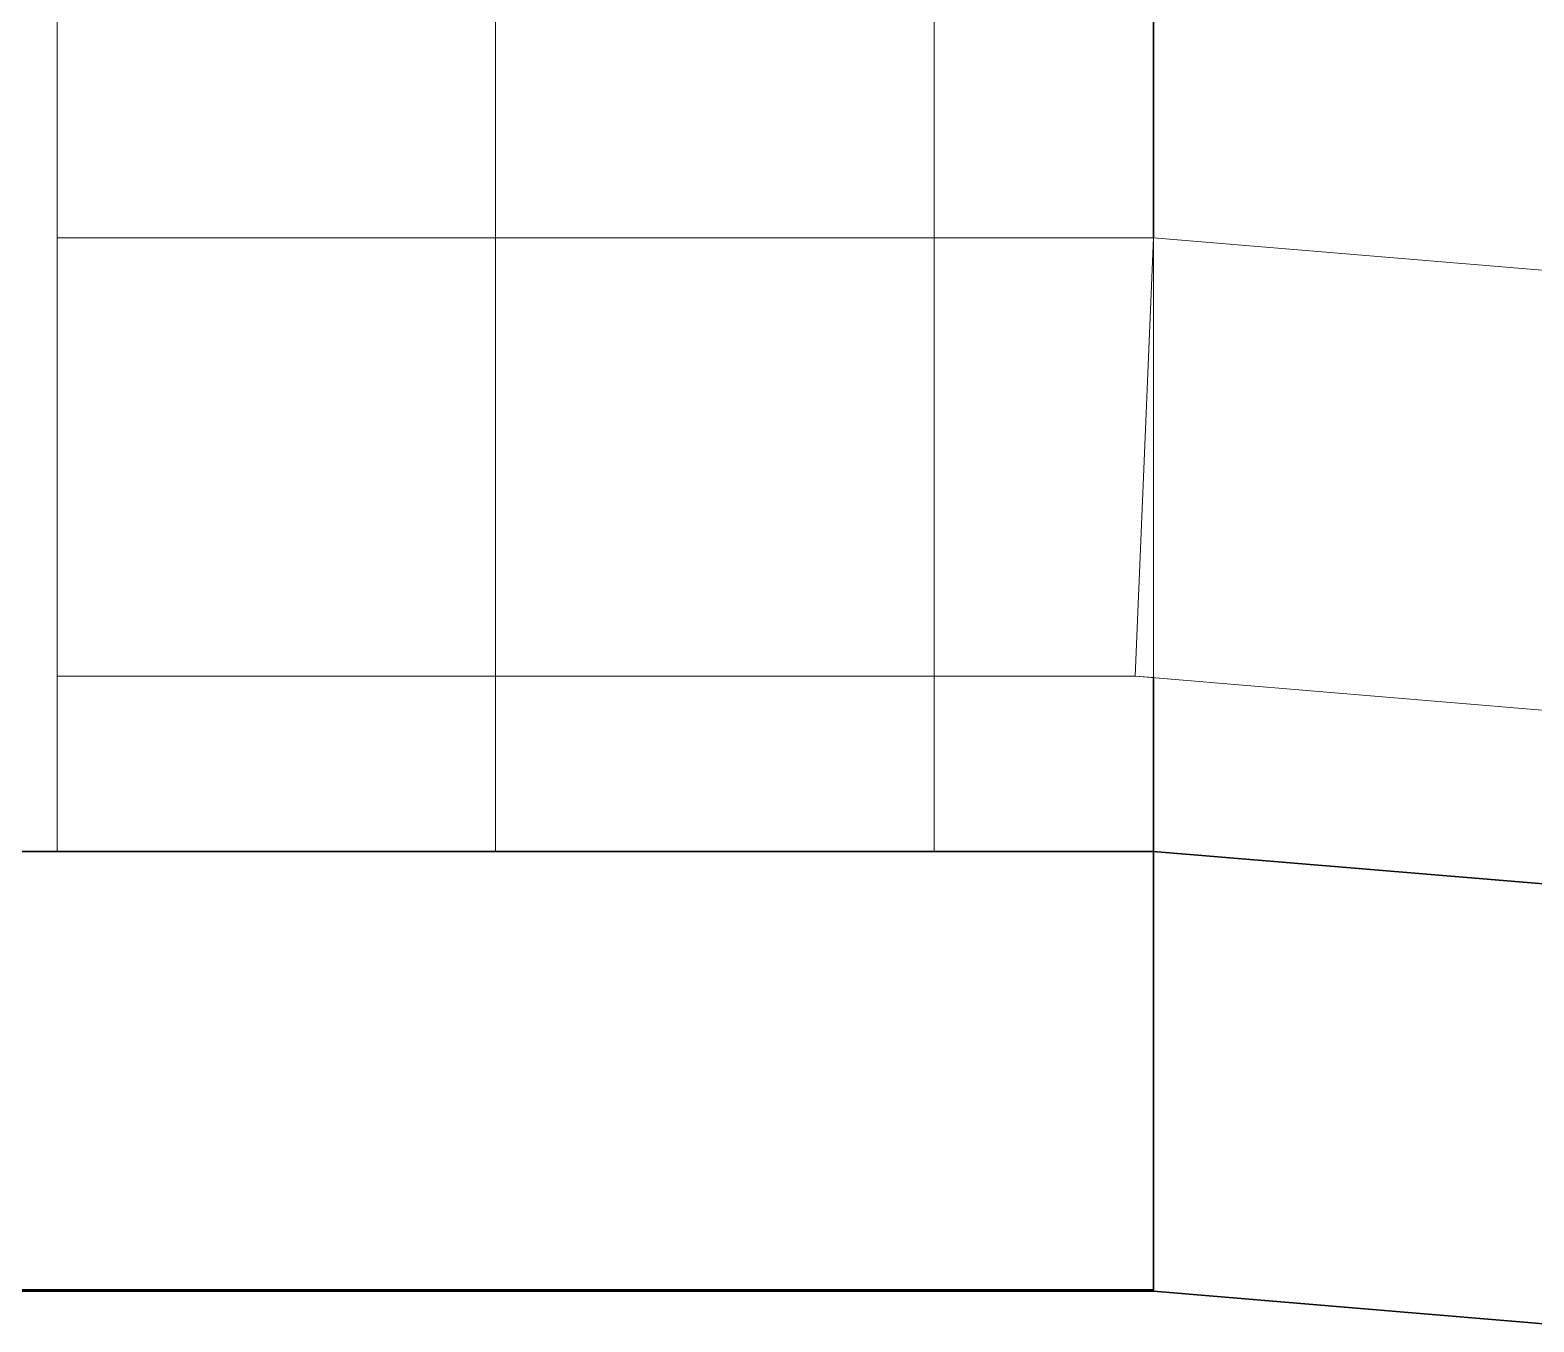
# Model space of a CAD drawing. Header units: millimetres. Extents: x -187664 to 435448, y -313239 to 299894.
# Drawn here: x 126646 to 126817.4, y -294563 to -294415.7 of the extents above; entities that cross this region are included whole.
import ezdxf

# ---------------------------------------------------------------- set-up
doc = ezdxf.new("R2010")
doc.units = ezdxf.units.MM
for name, color, linetype, lineweight in [('A-FLOR-HRAL', 7, 'Continuous', 25), ('A-FLOR-LEVL', 7, 'Continuous', 35), ('A-FLOR-LEVL-E', 7, 'Continuous', 35)]:
    doc.layers.add(name, color=color, linetype=linetype, lineweight=lineweight)

# ---------------------------------------------------------------- blocks, each defined once
blk = doc.blocks.new('Ramp - Ramp-6647670-2120-01 ENTRANCE 1 SECTION A')
at = {"layer": 'A-FLOR-LEVL', "color": 7}
for p, q in [((-856476.19, 101937.4), (-858376.19, 101937.4)), ((-850627.35, 101450), (-856476.19, 101937.4)), ((-856476.19, 101937.4), (-856476.19, 101887.23)), ((-856476.19, 101887.4), (-856476.19, 101937.4)), ((-858376.19, 101887.4), (-856476.19, 101887.4)), ((-856476.19, 101887.23), (-850627.35, 101399.83))]:
    blk.add_line(p, q, dxfattribs=at)
at = {"layer": 'A-FLOR-LEVL-E', "color": 7}
for p, q in [((-856476.19, 102007.4), (-856476.19, 102212.4)), ((-856476.19, 101937.4), (-856476.19, 101957.23)), ((-856692.37, 101937.4), (-856601.19, 101937.4)), ((-856501.19, 101937.4), (-856476.19, 101937.4)), ((-856476.19, 101887.4), (-856476.19, 101937.4)), ((-856476.19, 101937.4), (-856476.19, 101887.23)), ((-856476.19, 101887.23), (-858176.85, 101887.23))]:
    blk.add_line(p, q, dxfattribs=at)
blk = doc.blocks.new('Railing - RL7_Baluster Post-V209-2120-01 ENTRANCE 1 SECTION A')
at = {"layer": 'A-FLOR-HRAL', "color": 7, "lineweight": 9}
for p, q in [((-856601.19, 101937.4), (-856601.19, 102549.4)), ((-856601.19, 101937.4), (-856601.19, 102549.4)), ((-856551.19, 102549.4), (-856551.19, 102007.4)), ((-856551.19, 102007.4), (-856551.19, 102549.4)), ((-856551.19, 101957.4), (-856551.19, 101937.4)), ((-856551.19, 101937.4), (-856551.19, 101957.4)), ((-856551.19, 101887.4), (-856601.19, 101887.4)), ((-856601.19, 101887.4), (-856551.19, 101887.4))]:
    blk.add_line(p, q, dxfattribs=at)
blk = doc.blocks.new('Railing - RL7_Baluster Post-V210-2120-01 ENTRANCE 1 SECTION A')
at = {"layer": 'A-FLOR-HRAL', "color": 7, "lineweight": 9}
for p, q in [((-856551.19, 101937.4), (-856551.19, 102549.4)), ((-856551.19, 102007.4), (-856551.19, 102549.4)), ((-856501.19, 102549.4), (-856501.19, 102007.4)), ((-856501.19, 101937.4), (-856501.19, 102549.4)), ((-856551.19, 101937.4), (-856551.19, 101957.4)), ((-856501.19, 101957.4), (-856501.19, 101937.4)), ((-856501.19, 101887.4), (-856551.19, 101887.4)), ((-856551.19, 101887.4), (-856501.19, 101887.4))]:
    blk.add_line(p, q, dxfattribs=at)
blk = doc.blocks.new('Railing - RL7_Baluster Post-17914660-2120-01 ENTRANCE 1 SECTION A')
at = {"layer": 'A-FLOR-HRAL', "color": 7, "lineweight": 9}
for p, q in [((-856476.19, 101887.4), (-856476.19, 102549.27)), ((-856476.19, 102007.4), (-856476.19, 102549.27)), ((-856476.19, 101887.4), (-856476.19, 101957.23))]:
    blk.add_line(p, q, dxfattribs=at)
blk = doc.blocks.new('Railing - Railing-14391909-2120-01 ENTRANCE 1 SECTION A')
at = {"layer": 'A-FLOR-HRAL', "color": 7, "lineweight": 9}
for p, q in [((-856601.19, 102007.4), (-856601.19, 102282.4)), ((-856551.19, 102282.4), (-856551.19, 102007.4)), ((-856601.19, 102232.4), (-856601.19, 101957.4)), ((-856551.19, 102232.4), (-856551.19, 102007.4)), ((-856601.19, 102007.4), (-856601.19, 101957.4)), ((-856476.19, 102007.4), (-856601.19, 102007.4)), ((-856601.19, 101957.4), (-856601.19, 102007.4)), ((-856601.19, 102007.4), (-856551.19, 102007.4)), ((-856501.19, 102007.4), (-856476.19, 102007.4)), ((-856476.19, 102007.4), (-856478.27, 101957.4)), ((-856478.27, 101957.4), (-856476.19, 102007.4)), ((-850627.35, 101520), (-856476.19, 102007.4)), ((-856601.19, 101957.4), (-856478.27, 101957.4)), ((-856551.19, 101957.4), (-856601.19, 101957.4)), ((-856501.19, 101957.4), (-856478.27, 101957.4)), ((-856478.27, 101957.4), (-850627.35, 101469.83)), ((-856478.27, 101957.4), (-856476.19, 101957.23))]:
    blk.add_line(p, q, dxfattribs=at)
at = {"color": 7}
for name in ['Railing - RL7_Baluster Post-V209-2120-01 ENTRANCE 1 SECTION A', 'Railing - RL7_Baluster Post-V210-2120-01 ENTRANCE 1 SECTION A', 'Railing - RL7_Baluster Post-17914660-2120-01 ENTRANCE 1 SECTION A']:
    blk.add_blockref(name, (0, 0), dxfattribs=at)

msp = doc.modelspace()

# ---------------------------------------------------------------- block references
at = {"layer": 'A-FLOR-HRAL', "color": 7, "lineweight": 9}
msp.add_blockref('Railing - Railing-14391909-2120-01 ENTRANCE 1 SECTION A', (983250.254, -396446.753), dxfattribs=at)
at = {"layer": 'A-FLOR-LEVL-E', "color": 7}
msp.add_blockref('Ramp - Ramp-6647670-2120-01 ENTRANCE 1 SECTION A', (983250.254, -396446.753), dxfattribs=at)

doc.saveas('drawing.dxf')
